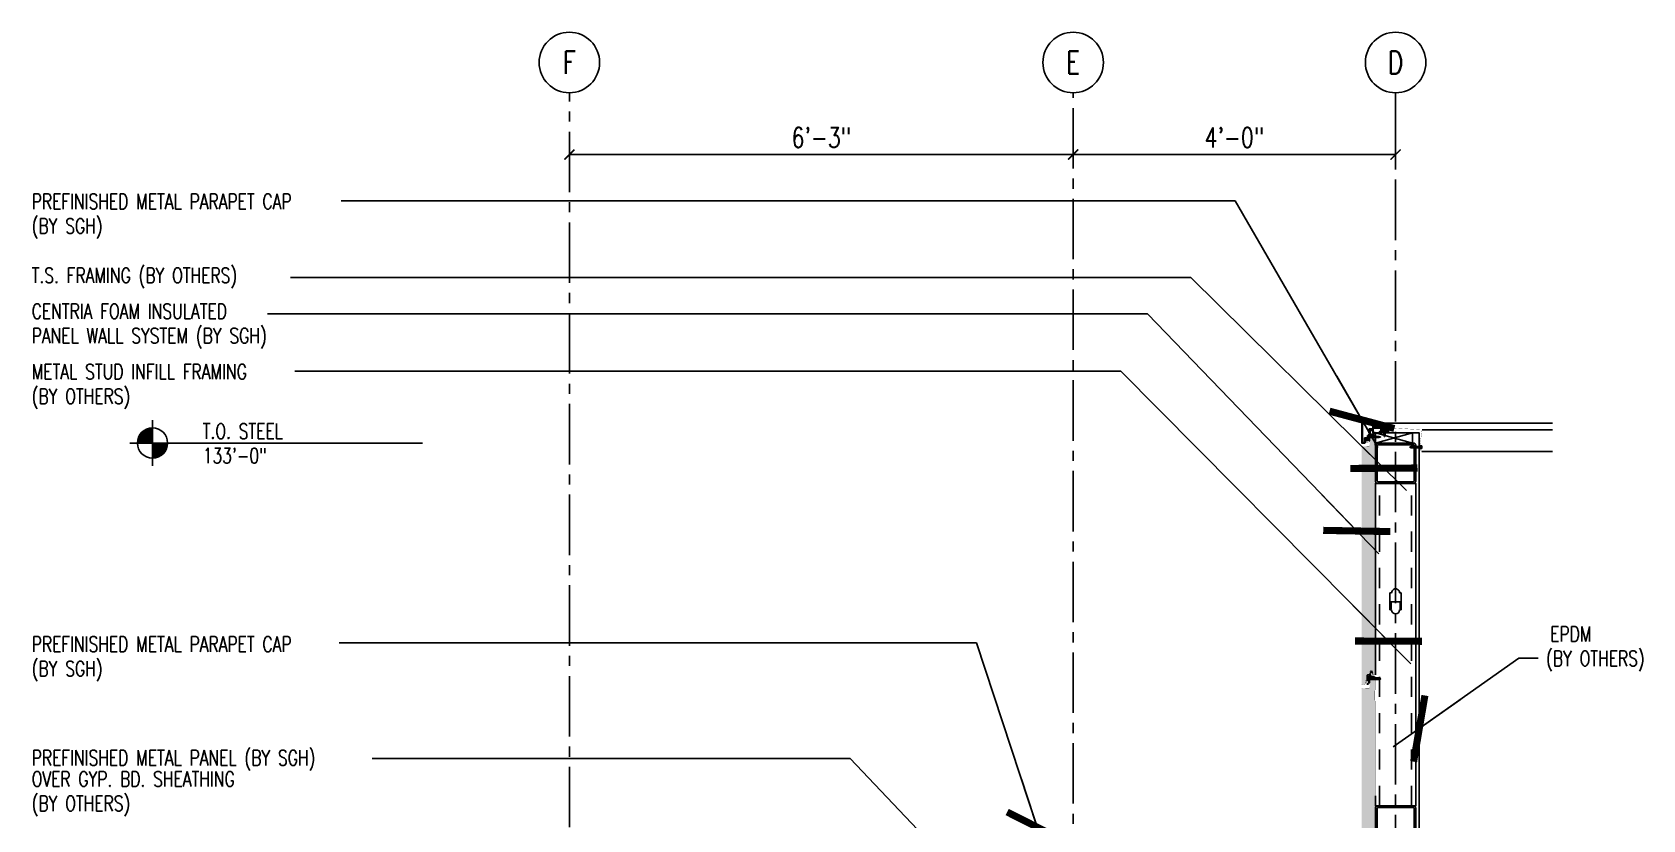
# Model space of a CAD drawing. Header units: inches. Extents: x 0 to 10293, y 0 to 4182.
# Drawn here: x 2339.8 to 2579.6, y 3664.5 to 3781.7 of the extents above; entities that cross this region are included whole.
import ezdxf
from ezdxf.enums import TextEntityAlignment as Align

# ---------------------------------------------------------------- set-up
doc = ezdxf.new("R2010")
doc.units = ezdxf.units.IN
doc.header["$LTSCALE"] = 48
doc.header["$MEASUREMENT"] = 0
doc.linetypes.add('CENTER2', pattern=[1.125, 0.75, -0.125, 0.125, -0.125])
doc.linetypes.add('HIDDEN3', pattern=[0.1125, 0.0625, -0.05])
for name, color, linetype in [('FINE', 3, 'Continuous'), ('HEAVY', 5, 'Continuous'), ('NONE', 7, 'Continuous'), ('PANEL', 1, 'Continuous'), ('XFINE', 1, 'Continuous'), ('XXFINE', 9, 'Continuous')]:
    doc.layers.add(name, color=color, linetype=linetype)
doc.styles.add('Arch-Dim', font='romans.shx', dxfattribs={"width": 0.75})
doc.styles.add('NOTATION', font='romans.shx', dxfattribs={"width": 0.75})
doc.styles.add('SIMPLEX', font='SIMPLEX.SHX')
doc.dimstyles.new('Aec-Arch-I-96', dxfattribs={"dimscale": 96, "dimtxt": 0.09375, "dimasz": 0.0625, "dimexe": 0.0625, "dimexo": 0.0625, "dimgap": 0.03125, "dimtad": 1, "dimdec": 4, "dimzin": 3, "dimdsep": 46, "dimlunit": 4, "dimtxsty": 'Arch-Dim', "dimblk": 'ARCHTICK', "dimcen": 0.09375, "dimazin": 2, "dimtfac": 0.75, "dimtdec": 4, "dimtix": 1, "dimtmove": 2, "dimatfit": 2, "dimfxl": 0, "dimtolj": 1, "dimtzin": 0, "dimarcsym": 0})
doc.dimstyles.new('AVANT$7', dxfattribs={"dimscale": 96, "dimtxt": 0.09375, "dimasz": 0.078125, "dimexe": 0.0625, "dimexo": 0.046875, "dimgap": 0.03125, "dimtad": 0, "dimdec": 3, "dimrnd": 0.125, "dimzin": 15, "dimdsep": 46, "dimlunit": 4, "dimtxsty": 'NOTATION', "dimblk1": 'AVATICK', "dimblk2": 'AVATICK', "dimsah": 1, "dimcen": 0.0625, "dimdle": 0.09375, "dimclrd": 256, "dimclre": 256, "dimclrt": 11, "dimaunit": 1, "dimadec": 0, "dimazin": 0, "dimtfac": 1.5, "dimtdec": 3, "dimtix": 1, "dimtmove": 1, "dimatfit": 3, "dimldrblk": 'AVATICK', "dimfxl": 0, "dimtvp": 1.25, "dimfrac": 2, "dimtolj": 1, "dimtzin": 15, "dimarcsym": 0})

# ---------------------------------------------------------------- blocks, each defined once
blk = doc.blocks.new('_ArchTick')
at = {"color": 0, "linetype": 'ByBlock', "const_width": 0.15}
blk.add_lwpolyline([(-0.5, -0.5), (0.5, 0.5)], dxfattribs=at)
blk = doc.blocks.new('*D115')
at = {"color": 0, "lineweight": -2}
for p, q in [((2542.8, 3761.31), (2542.8, 3765)), ((2494.8, 3763.5), (2542.8, 3763.5)), ((2494.8, 3762.42), (2494.8, 3762))]:
    blk.add_line(p, q, dxfattribs=at)
at = {"layer": 'Defpoints', "color": 0}
for p in [(2494.8, 3763.92), (2542.8, 3763.5), (2542.8, 3759.81)]:
    blk.add_point(p, dxfattribs=at)
at = {"color": 0, "lineweight": -2, "xscale": 1.5, "yscale": 1.5, "zscale": 1.5, "rotation": 180}
blk.add_blockref('_ArchTick', (2494.8, 3763.5), dxfattribs=at)
at = {"color": 0, "lineweight": -2, "xscale": 1.5, "yscale": 1.5, "zscale": 1.5}
blk.add_blockref('_ArchTick', (2542.8, 3763.5), dxfattribs=at)
at = {"color": 0, "insert": (2518.8, 3766.04), "char_height": 3, "attachment_point": 5, "style": 'Arch-Dim'}
blk.add_mtext('\\A1;4\'-0"', dxfattribs=at)
blk = doc.blocks.new('*D116')
at = {"color": 0, "lineweight": -2}
for p, q in [((2494.8, 3770.06), (2494.8, 3762)), ((2419.8, 3762.77), (2419.8, 3765)), ((2419.8, 3763.5), (2494.8, 3763.5))]:
    blk.add_line(p, q, dxfattribs=at)
at = {"layer": 'Defpoints', "color": 0}
for p in [(2494.8, 3771.56), (2494.8, 3763.5), (2419.8, 3761.27)]:
    blk.add_point(p, dxfattribs=at)
at = {"color": 0, "lineweight": -2, "xscale": 1.5, "yscale": 1.5, "zscale": 1.5, "rotation": 180}
blk.add_blockref('_ArchTick', (2419.8, 3763.5), dxfattribs=at)
at = {"color": 0, "lineweight": -2, "xscale": 1.5, "yscale": 1.5, "zscale": 1.5}
blk.add_blockref('_ArchTick', (2494.8, 3763.5), dxfattribs=at)
at = {"color": 0, "insert": (2457.3, 3766.04), "char_height": 3, "attachment_point": 5, "style": 'Arch-Dim'}
blk.add_mtext('\\A1;6\'-3"', dxfattribs=at)
blk = doc.blocks.new('2x6')
at = {"layer": 'HEAVY'}
for p, q in [((0.75, 5.5), (-0.75, 5.5)), ((-0.75, 5.5), (-0.75, 0)), ((0.75, 0), (0.75, 5.5)), ((-0.75, 0), (0.75, 0))]:
    blk.add_line(p, q, dxfattribs=at)
at = {"layer": 'XXFINE'}
for p, q in [((0.75, 5.5), (-0.75, 0)), ((-0.75, 5.5), (0.75, 0))]:
    blk.add_line(p, q, dxfattribs=at)
blk = doc.blocks.new('studknockout')
at = {"layer": 'FINE'}
blk.add_lwpolyline([(0.66, 0.7), (0.66, 1.82), (-0.68, 1.82), (-0.68, 0.7)], dxfattribs=at)
at = {"layer": 'XFINE'}
for p, q in [((-0.6, 3.12), (-0.84, 3.12)), ((-0.84, 3.12), (-0.84, 0.59)), ((0.83, 3.12), (0.6, 3.12)), ((0.83, 3.12), (0.83, 0.59)), ((-0.6, 0.59), (-0.84, 0.59)), ((0.83, 0.59), (0.6, 0.59))]:
    blk.add_line(p, q, dxfattribs=at)
for centre, start, end in [((0, 3.14), 357.9461, 182.0539), ((0, 0.6), 180.835, 359.165)]:
    blk.add_arc(centre, 0.598, start, end, dxfattribs=at)
blk = doc.blocks.new('A$C3CA05C21')
at = {"layer": 'PANEL', "const_width": 0.03}
blk.add_lwpolyline([(0.79, 0), (0.79, 1.1, 0.061321), (0.78, 1.15), (0.75, 1.29, -0.061321), (0.74, 1.34), (0.74, 2.6, -0.061321), (0.75, 2.64), (0.78, 2.78, 0.069532), (0.79, 2.84), (0.79, 4.69, 0.414214), (0.57, 4.9), (0.41, 4.9, -0.414214), (0.38, 4.94), (0.38, 5.31, 0.520517), (0.26, 5.4), (0.01, 5.31)], format="xyb", dxfattribs=at)
blk = doc.blocks.new('6Runner')
at = {"layer": 'HEAVY', "flags": 128}
blk.add_lwpolyline([(0, 1.5), (0, 0), (6, 0), (6, 1.5)], dxfattribs=at)
blk = doc.blocks.new('TS6x6x14')
at = {"layer": 'NONE', "color": 5, "linetype": 'Continuous', "flags": 128}
for points in [[(0, 3), (2.625, 3, -0.4142136), (3, 2.625), (3, -2.625, -0.4142136), (2.625, -3), (-2.625, -3, -0.4142136), (-3, -2.625), (-3, 2.625, -0.4142136), (-2.625, 3), (0, 3)], [(0, 2.75), (-2.625, 2.75, 0.4142136), (-2.75, 2.625), (-2.75, -2.625, 0.4142136), (-2.625, -2.75), (2.625, -2.75, 0.4142136), (2.75, -2.625), (2.75, 2.625, 0.4142136), (2.625, 2.75), (0, 2.75)]]:
    blk.add_lwpolyline(points, format="xyb", dxfattribs=at)
blk = doc.blocks.new('AVATICK')
blk.add_line((-1, 0), (0.631, 0))
at = {"const_width": 0.141}
blk.add_lwpolyline([(0.471, 0.471), (-0.471, -0.471)], dxfattribs=at)

msp = doc.modelspace()

# ---------------------------------------------------------------- hatches: boundary and pattern name
h = msp.add_hatch()
h.set_pattern_fill('AR-SAND', color=256, scale=0.25, style=0)
h.set_pattern_definition([(37.5, (2523.1737, 3673.65524), (-0.0157483, 0.481706), [0, -0.38, 0, -0.425, 0, -0.40625]), (7.5, (2523.1737, 3673.65524), (0.442444, 0.7055365), [0, -0.205, 0, -0.3425, 0, -0.13125]), (327.5, (2522.8662, 3673.65524), (0.7785355, 0.0014148), [0, -0.125, 0, -0.45, 0, -0.5875]), (317.5, (2522.8662, 3673.65524), (0.751532, 0.219419), [0, -0.0625, 0, -0.295, 0, -0.3375])])
h.paths.add_polyline_path([(2539.7542, 3717.07178), (2539.7542, 3718.14195, 0.061321355), (2539.74766, 3718.19507), (2539.70732, 3718.35641), (2539.70732, 3719.6651), (2539.74843, 3719.82952, 0.053119255), (2539.75376, 3719.87009), (2539.75376, 3721.38619), (2538.93912, 3721.38619), (2538.93912, 3720.85589), (2538.93912, 3720.20208, -0.404026226), (2538.8484, 3720.10814), (2537.87079, 3720.074, 0.404026226), (2537.75112, 3719.95008), (2537.75112, 3717.03996), (2537.75112, 3684.69821, 0.424426586), (2537.87943, 3684.57428), (2538.13143, 3684.58304, 0.404073765), (2538.25112, 3684.70697), (2538.25112, 3685.14932, -1), (2538.47012, 3685.14932), (2538.47012, 3684.99542, 0.199694813), (2538.5067, 3684.90747, 1.261623377), (2538.57632, 3684.92949), (2538.54512, 3684.98195), (2538.54512, 3685.12707), (2538.54512, 3685.97635, -0.414213562), (2538.63912, 3686.07035), (2538.86398, 3686.07035, 0.305086737), (2538.94126, 3686.18521), (2538.94126, 3686.63471), (2539.38126, 3686.63471), (2539.37876, 3686.63275), (2539.37876, 3686.24964, 0.001348218), (2539.38028, 3686.24988, 0.435128231), (2539.52301, 3686.07358, 0.431447291), (2539.75376, 3686.29121)])
h = msp.add_hatch()
h.set_pattern_fill('AR-SAND', color=256, scale=0.25, style=0)
h.set_pattern_definition([(37.5, (2523.1737, 3649.65524), (-0.0157483, 0.481706), [0, -0.38, 0, -0.425, 0, -0.40625]), (7.5, (2523.1737, 3649.65524), (0.442444, 0.705537), [0, -0.205, 0, -0.3425, 0, -0.13125]), (327.5, (2522.8662, 3649.65524), (0.7785355, 0.0014148), [0, -0.125, 0, -0.45, 0, -0.5875]), (317.5, (2522.8662, 3649.65524), (0.751532, 0.219419), [0, -0.0625, 0, -0.295, 0, -0.3375])])
h.paths.add_polyline_path([(2537.75112, 3660.69821, 0.424426586), (2537.87943, 3660.57428), (2538.13143, 3660.58304, 0.404073765), (2538.25112, 3660.70697), (2538.25112, 3661.14932, -1), (2538.47012, 3661.14932), (2538.47012, 3660.99542, 0.134971574), (2538.48755, 3660.93202), (2538.51187, 3660.89115, 1), (2538.57632, 3660.92949), (2538.54512, 3660.98195), (2538.54512, 3661.12707), (2538.54512, 3661.97635, -0.414213562), (2538.63912, 3662.07035), (2538.86398, 3662.07035, 0.305086737), (2538.94126, 3662.18521), (2538.94126, 3662.60371, -0.414213562), (2538.97226, 3662.63471), (2539.34776, 3662.63471, -0.414213562), (2539.37876, 3662.60371), (2539.37876, 3662.22821, 0.394037423), (2539.52301, 3662.07358, 0.43144458), (2539.75376, 3662.2912), (2539.7542, 3681.0436), (2539.7542, 3682.14195, 0.061321355), (2539.74766, 3682.19507), (2539.70732, 3682.35641), (2539.70732, 3683.6651), (2539.74843, 3683.82952, 0.053119255), (2539.75376, 3683.87009), (2539.75376, 3685.72998, 0.414213562), (2539.53576, 3685.94798), (2539.37854, 3685.94798, -0.414213562), (2539.34754, 3685.97898), (2539.34754, 3686.35493, 0.520516937), (2539.22274, 3686.44232), (2538.97915, 3686.35371, -0.127242377), (2538.96903, 3685.80311), (2538.93912, 3685.53678), (2538.93912, 3684.85589), (2538.93912, 3684.20208, -0.404026226), (2538.8484, 3684.10814), (2537.87079, 3684.074, 0.404026226), (2537.75112, 3683.95008), (2537.75112, 3681.03996)])

# ---------------------------------------------------------------- linework, layer by layer
at = {"linetype": 'CENTER2', "ltscale": 0.25}
for p, q in [((2419.80125, 3244.90563), (2419.80125, 3772.69385)), ((2494.80125, 3248.42272), (2494.80125, 3772.69385)), ((2542.80125, 3629.26791), (2542.80125, 3772.69385))]:
    msp.add_line(p, q, dxfattribs=at)
for p, q in [((2357.73516, 3723.95674), (2357.73516, 3717.20134)), ((2355.61214, 3721.32964), (2357.73516, 3721.32964)), ((2355.64769, 3721.42347), (2357.73516, 3721.42347)), ((2355.68814, 3721.51729), (2357.73516, 3721.51729)), ((2355.73381, 3721.61112), (2357.73516, 3721.61112)), ((2355.78505, 3721.70494), (2357.73516, 3721.70494)), ((2355.84231, 3721.79877), (2357.73516, 3721.79877)), ((2355.90618, 3721.89259), (2357.73516, 3721.89259)), ((2355.97735, 3721.98642), (2357.73516, 3721.98642)), ((2356.05677, 3722.08024), (2357.73516, 3722.08024)), ((2356.14567, 3722.17407), (2357.73516, 3722.17407)), ((2356.24574, 3722.26789), (2357.73516, 3722.26789)), ((2356.35942, 3722.36172), (2357.73516, 3722.36172)), ((2356.49043, 3722.45554), (2357.73516, 3722.45554)), ((2356.64501, 3722.54937), (2357.73516, 3722.54937)), ((2356.83522, 3722.64319), (2357.73516, 3722.64319)), ((2357.09193, 3722.73702), (2357.73516, 3722.73702)), ((2537.77054, 3723.54927), (2566.145, 3723.54927)), ((2539.0822, 3722.45031), (2539.27476, 3722.60107)), ((2539.08532, 3722.53213), (2539.17338, 3722.60107)), ((2539.09771, 3722.38308), (2539.37525, 3722.60037)), ((2539.27665, 3722.4438), (2539.40795, 3722.5466)), ((2539.33126, 3722.40718), (2539.4002, 3722.46115)), ((2539.3449, 3722.33848), (2539.41148, 3722.3906)), ((2539.3449, 3722.25911), (2539.40197, 3722.30379)), ((2539.36431, 3722.19492), (2539.40639, 3722.22787)), ((2540.3959, 3722.27922), (2541.79077, 3722.07904)), ((2541.79077, 3722.27922), (2540.3959, 3722.07904)), ((2545.80125, 3722.07904), (2546.30125, 3722.07904)), ((2546.74124, 3722.55738), (2566.145, 3722.55738)), ((2354.35746, 3720.57904), (2361.11286, 3720.57904)), ((2355.48532, 3720.67287), (2357.73516, 3720.67287)), ((2355.49119, 3720.76669), (2357.73516, 3720.76669)), ((2355.50102, 3720.86052), (2357.73516, 3720.86052)), ((2355.51486, 3720.95434), (2357.73516, 3720.95434)), ((2355.53277, 3721.04817), (2357.73516, 3721.04817)), ((2355.55487, 3721.14199), (2357.73516, 3721.14199)), ((2355.58127, 3721.23582), (2357.73516, 3721.23582)), ((2357.73516, 3720.57904), (2359.98696, 3720.57904)), ((2357.73516, 3720.57904), (2359.98696, 3720.57904)), ((2359.98501, 3720.48522), (2357.73516, 3720.48522)), ((2359.97913, 3720.39139), (2357.73516, 3720.39139)), ((2359.9693, 3720.29757), (2357.73516, 3720.29757)), ((2359.95547, 3720.20374), (2357.73516, 3720.20374)), ((2359.93755, 3720.10992), (2357.73516, 3720.10992)), ((2359.91546, 3720.01609), (2357.73516, 3720.01609)), ((2359.88905, 3719.92227), (2357.73516, 3719.92227)), ((2359.85818, 3719.82844), (2357.73516, 3719.82844)), ((2359.82264, 3719.73462), (2357.73516, 3719.73462)), ((2359.78218, 3719.64079), (2357.73516, 3719.64079)), ((2359.73652, 3719.54697), (2357.73516, 3719.54697)), ((2359.68528, 3719.45314), (2357.73516, 3719.45314)), ((2359.62801, 3719.35932), (2357.73516, 3719.35932)), ((2359.56415, 3719.26549), (2357.73516, 3719.26549)), ((2359.49297, 3719.17167), (2357.73516, 3719.17167)), ((2359.41355, 3719.07784), (2357.73516, 3719.07784)), ((2359.32466, 3718.98402), (2357.73516, 3718.98402)), ((2361.11286, 3720.57904), (2397.92779, 3720.57904)), ((2546.70193, 3719.34196), (2566.145, 3719.34196)), ((2359.22459, 3718.89019), (2357.73516, 3718.89019)), ((2359.11091, 3718.79637), (2357.73516, 3718.79637)), ((2358.97989, 3718.70254), (2357.73516, 3718.70254)), ((2358.82531, 3718.60872), (2357.73516, 3718.60872)), ((2358.6351, 3718.51489), (2357.73516, 3718.51489)), ((2358.37839, 3718.42107), (2357.73516, 3718.42107)), ((2539.80125, 3686.09451), (2539.80125, 3713.07904)), ((2545.80125, 3668.09451), (2545.80125, 3713.07904)), ((2546.30125, 3678.59451), (2546.30125, 3710.07908)), ((2538.62436, 3685.66019), (2538.62436, 3685.35344)), ((2538.6526, 3685.71132), (2538.81436, 3685.71132)), ((2538.6526, 3685.60907), (2538.81436, 3685.60907)), ((2538.6526, 3685.40457), (2538.81436, 3685.40457)), ((2538.81436, 3685.71132), (2538.81436, 3685.30232)), ((2539.0822, 3686.47995), (2539.27476, 3686.63071)), ((2539.08532, 3686.56177), (2539.17338, 3686.63071)), ((2539.09771, 3686.41272), (2539.36584, 3686.62264)), ((2539.23704, 3686.44242), (2539.37615, 3686.55134)), ((2539.31614, 3686.42497), (2539.39405, 3686.48597)), ((2539.3449, 3686.36812), (2539.39405, 3686.40659)), ((2539.3449, 3686.28874), (2539.3936, 3686.32687)), ((2538.50594, 3684.73564), (2538.75597, 3684.74456)), ((2538.50594, 3684.73564), (2538.75597, 3684.74456)), ((2538.75697, 3684.71481), (2538.50693, 3684.70622)), ((2538.75697, 3684.71481), (2538.50693, 3684.70622)), ((2538.6526, 3685.30232), (2538.81436, 3685.30232))]:
    msp.add_line(p, q)
at = {"linetype": 'Continuous'}
for p, q in [((2538.61102, 3721.6321), (2538.61102, 3721.32535)), ((2538.63925, 3721.68323), (2538.80102, 3721.68323)), ((2538.63925, 3721.58098), (2538.80102, 3721.58098)), ((2538.63925, 3721.37648), (2538.80102, 3721.37648)), ((2538.80102, 3721.68323), (2538.80102, 3721.27423)), ((2538.80102, 3721.57119), (2540.3535, 3721.57119)), ((2538.80102, 3721.38619), (2540.35349, 3721.38619)), ((2538.82547, 3721.83995), (2538.82547, 3720.91289)), ((2538.90347, 3720.91289), (2538.90347, 3721.83995)), ((2538.94266, 3721.86985), (2539.68548, 3721.66647)), ((2538.96326, 3721.94508), (2539.70608, 3721.7417)), ((2539.68548, 3721.66647), (2539.70608, 3721.7417)), ((2540.54108, 3721.46394), (2540.35349, 3721.38619)), ((2540.54108, 3721.49351), (2540.3535, 3721.57119)), ((2540.85792, 3722.46302), (2540.85792, 3722.48345)), ((2541.44854, 3722.48345), (2540.85792, 3722.48345)), ((2541.44854, 3722.46302), (2540.85792, 3722.46302)), ((2540.87711, 3722.44683), (2540.87711, 3722.46302)), ((2541.42942, 3722.44683), (2540.87711, 3722.44683)), ((2540.94876, 3722.69328), (2540.94876, 3722.53152)), ((2540.94876, 3722.53152), (2541.35776, 3722.53152)), ((2541.30664, 3722.72152), (2540.99989, 3722.72152)), ((2541.05101, 3722.69328), (2541.05101, 3722.53152)), ((2541.06073, 3722.44683), (2541.06073, 3721.72904)), ((2541.13848, 3721.54145), (2541.06073, 3721.72904)), ((2541.16804, 3721.54145), (2541.24573, 3721.72903)), ((2541.24573, 3722.44683), (2541.24573, 3721.72903)), ((2541.25551, 3722.69328), (2541.25551, 3722.53152)), ((2541.35776, 3722.69328), (2541.35776, 3722.53152)), ((2541.42942, 3722.44683), (2541.42942, 3722.46302)), ((2541.44854, 3722.46302), (2541.44854, 3722.48345)), ((2538.63925, 3721.27423), (2538.80102, 3721.27423)), ((2538.82547, 3720.91289), (2538.90347, 3720.91289)), ((2544.94376, 3719.98032), (2545.13135, 3720.05807)), ((2544.94376, 3719.95075), (2545.13134, 3719.87307)), ((2546.44504, 3719.87307), (2545.13134, 3719.87307)), ((2546.44504, 3720.05807), (2545.13135, 3720.05807)), ((2546.44504, 3720.24169), (2546.46122, 3720.24169)), ((2546.44504, 3719.68938), (2546.44504, 3720.24169)), ((2546.44504, 3719.68938), (2546.46122, 3719.68938)), ((2546.46122, 3720.26088), (2546.48166, 3720.26088)), ((2546.46122, 3719.67025), (2546.46122, 3720.26088)), ((2546.46122, 3719.67025), (2546.48166, 3719.67025)), ((2546.48166, 3719.67025), (2546.48166, 3720.26088)), ((2546.52972, 3720.17004), (2546.52972, 3719.76104)), ((2546.69149, 3720.17004), (2546.52972, 3720.17004)), ((2546.69149, 3720.06779), (2546.52972, 3720.06779)), ((2546.69149, 3719.86329), (2546.52972, 3719.86329)), ((2546.69149, 3719.76104), (2546.52972, 3719.76104)), ((2546.71972, 3719.81216), (2546.71972, 3720.11891)), ((2538.54512, 3685.12707), (2538.54512, 3685.97635)), ((2538.86398, 3686.07035), (2538.63912, 3686.07035)), ((2538.81436, 3685.62682), (2538.82547, 3685.62682)), ((2538.81436, 3685.38682), (2538.82547, 3685.38682)), ((2538.82547, 3685.83995), (2538.82547, 3684.91289)), ((2538.90347, 3684.91289), (2538.90347, 3685.83995)), ((2538.90347, 3685.62682), (2540.40882, 3685.62682)), ((2538.90347, 3685.38682), (2540.40881, 3685.38682)), ((2538.94266, 3685.86985), (2539.68548, 3685.66647)), ((2538.96326, 3685.94508), (2539.70608, 3685.7417)), ((2539.68548, 3685.66647), (2539.70608, 3685.7417)), ((2540.62315, 3685.50682), (2540.40881, 3685.38682)), ((2540.62315, 3685.50682), (2540.40882, 3685.62682)), ((2538.82547, 3684.91289), (2538.90347, 3684.91289))]:
    msp.add_line(p, q, dxfattribs=at)
at = {"linetype": 'HIDDEN3'}
for p, q in [((2540.42625, 3666.59451), (2540.42625, 3714.57904)), ((2545.17625, 3666.59451), (2545.17625, 3714.57904))]:
    msp.add_line(p, q, dxfattribs=at)
at = {"linetype": 'Continuous'}
msp.add_lwpolyline([(2537.89303, 3723.43655), (2539.39281, 3723.35126, -0.397670741), (2539.4079, 3723.33528), (2539.4079, 3722.69467, -0.414213562), (2539.3919, 3722.67867), (2538.85535, 3722.67867, 0.414213562), (2538.83935, 3722.66267), (2538.83935, 3722.08657, 0.414213562), (2538.85535, 3722.07057), (2538.90135, 3722.07057, 0.414213562), (2538.91735, 3722.08657), (2538.91735, 3722.58467, -0.414213562), (2538.93335, 3722.60067), (2539.3919, 3722.60067, -0.414213562), (2539.4079, 3722.58467), (2539.4079, 3722.08657, 0.414213562), (2539.4239, 3722.07057), (2539.73512, 3722.07057, 0.414213562), (2539.75112, 3722.08657), (2539.75112, 3722.13257, 0.414213562), (2539.73512, 3722.14857), (2539.5019, 3722.14857, -0.414213562), (2539.4859, 3722.16457), (2539.4859, 3722.79204, -0.430952185), (2539.50281, 3722.80802), (2540.58081, 3722.74671, -0.397670741), (2540.5959, 3722.73074), (2540.5959, 3722.33582, 0.414213562), (2540.6119, 3722.31982), (2541.5799, 3722.31982, 0.414213562), (2541.5959, 3722.33582), (2541.5959, 3722.42882, 0.414213562), (2541.5799, 3722.44482), (2540.7369, 3722.44482, -0.414213562), (2540.7209, 3722.46082), (2540.7209, 3722.84883, 0.397670741), (2540.70581, 3722.8648), (2539.54799, 3722.93065, -0.397670741), (2539.5329, 3722.94662), (2539.5329, 3723.32636, -0.430952185), (2539.54981, 3723.34233), (2540.50098, 3723.28824, -0.087488664), (2540.50639, 3723.28696), (2540.71885, 3723.19566, 0.414213562), (2540.73987, 3723.20404), (2540.77659, 3723.28949, 0.414213562), (2540.7682, 3723.31051), (2540.53549, 3723.41051, 0.087488664), (2540.53009, 3723.41178), (2537.81664, 3723.5661, 0.430952185), (2537.75112, 3723.5042), (2537.75112, 3720.58582, 0.414213562), (2537.76712, 3720.56982), (2538.23512, 3720.56982, 0.414213562), (2538.25112, 3720.58582), (2538.25112, 3721.24132, -0.414213562), (2538.26712, 3721.25732), (2538.45312, 3721.25732, -0.414213562), (2538.46912, 3721.24132), (2538.46912, 3720.89882, 0.414213562), (2538.48512, 3720.88282), (2538.53112, 3720.88282, 0.414213562), (2538.54712, 3720.89882), (2538.54712, 3721.31932, 0.414213562), (2538.53112, 3721.33532), (2538.18912, 3721.33532, 0.414213562), (2538.17312, 3721.31932), (2538.17312, 3720.66382, -0.414213562), (2538.15712, 3720.64782), (2537.89212, 3720.64782, -0.414213562), (2537.87612, 3720.66382), (2537.87612, 3723.42058, -0.430952185)], format="xyb", close=True, dxfattribs=at)
for points, const_width in [([(2538.3753, 3720.87841), (2538.40514, 3721.08123, 1.075844136), (2538.31562, 3721.08778), (2538.31562, 3720.84285, 0.424411955), (2538.44392, 3720.71893), (2538.81942, 3720.73196, 0.404088187), (2538.93912, 3720.85589), (2538.93912, 3721.77478, -1.057535253), (2538.96903, 3721.77311), (2538.93912, 3721.50678)], 0.045), ([(2538.93912, 3720.85589), (2538.93912, 3720.20208, -0.404026226), (2538.8484, 3720.10814), (2537.87079, 3720.074, 0.404026226), (2537.75112, 3719.95008), (2537.75112, 3717.03996)], 0.031), ([(2538.75667, 3684.72978), (2538.81942, 3684.73196, 0.404088187), (2538.93912, 3684.85589), (2538.93912, 3685.80478, -1.057535253), (2538.96903, 3685.80311), (2538.93912, 3685.53678)], 0.03), ([(2538.75667, 3684.72978), (2538.81942, 3684.73196, 0.404088187), (2538.93912, 3684.85589), (2538.93912, 3685.80478, -1.057535253), (2538.96903, 3685.80311), (2538.93912, 3685.53678)], 0.03), ([(2538.93912, 3684.85589), (2538.93912, 3684.20208, -0.404026226), (2538.8484, 3684.10814), (2537.87079, 3684.074, 0.404026226), (2537.75112, 3683.95008), (2537.75112, 3681.03996)], 0.031), ([(2538.3753, 3684.87841), (2538.40514, 3685.08123, 1.075844136), (2538.31562, 3685.08778), (2538.31562, 3684.84285, 0.424411955), (2538.44392, 3684.71893), (2538.50667, 3684.72111)], 0.03), ([(2538.3753, 3684.87841), (2538.40514, 3685.08123, 1.075844136), (2538.31562, 3685.08778), (2538.31562, 3684.84285, 0.424411955), (2538.44392, 3684.71893), (2538.50667, 3684.72111)], 0.03)]:
    msp.add_lwpolyline(points, format="xyb", dxfattribs=dict(const_width=const_width))
at = {"const_width": 0.03}
msp.add_lwpolyline([(2539.83835, 3723.29197), (2539.55446, 3722.96609), (2546.74124, 3722.55738), (2546.34838, 3719.69551), (2546.70193, 3719.34196)], dxfattribs=at)
at = {"flags": 128}
msp.add_lwpolyline([(2546.32651, 3660.62505), (2546.32651, 3722.07904), (2539.77894, 3722.08889), (2539.77894, 3720.25127)], dxfattribs=at)
for points in [[(2540.15358, 3722.93599), (2540.16163, 3722.93559), (2540.1696, 3722.93518), (2540.17756, 3722.93478), (2540.18553, 3722.93444), (2540.19358, 3722.93418), (2540.20175, 3722.93403), (2540.21008, 3722.93403), (2540.21863, 3722.93422), (2540.22743, 3722.93462), (2540.23646, 3722.9353), (2540.24571, 3722.93631), (2540.25515, 3722.93771), (2540.26476, 3722.93956), (2540.27451, 3722.94193), (2540.28438, 3722.94487), (2540.29435, 3722.94844), (2540.30437, 3722.95268), (2540.31433, 3722.95757), (2540.32411, 3722.96306), (2540.33357, 3722.9691), (2540.3426, 3722.97566), (2540.35105, 3722.98269), (2540.35881, 3722.99014), (2540.36575, 3722.99796), (2540.37177, 3723.00612), (2540.37694, 3723.01458), (2540.38137, 3723.02331), (2540.38515, 3723.03228), (2540.38841, 3723.04145), (2540.39122, 3723.05078), (2540.39372, 3723.06026), (2540.39598, 3723.06983), (2540.39811, 3723.07949), (2540.40011, 3723.08919), (2540.40196, 3723.09892), (2540.40364, 3723.10866), (2540.40514, 3723.11839), (2540.40645, 3723.12808), (2540.40756, 3723.13773), (2540.40844, 3723.14729), (2540.40908, 3723.15675), (2540.40952, 3723.16599), (2540.40977, 3723.1749), (2540.40986, 3723.18336), (2540.40983, 3723.19124), (2540.40969, 3723.19844), (2540.40947, 3723.20482), (2540.4092, 3723.21028), (2540.40889, 3723.21474), (2540.40853, 3723.21836), (2540.40807, 3723.22134), (2540.40748, 3723.2239), (2540.40673, 3723.22622), (2540.40577, 3723.22853), (2540.40457, 3723.23102), (2540.4031, 3723.2339), (2540.40132, 3723.23732), (2540.39919, 3723.24122), (2540.39669, 3723.24549), (2540.39376, 3723.25002), (2540.39038, 3723.25469), (2540.38652, 3723.2594), (2540.38213, 3723.26401), (2540.37718, 3723.26843), (2540.37163, 3723.27257), (2540.36542, 3723.2764), (2540.35847, 3723.27993), (2540.35072, 3723.28316), (2540.34211, 3723.28612), (2540.33255, 3723.28879), (2540.32199, 3723.29119), (2540.31036, 3723.29332), (2540.29762, 3723.2952), (2540.28391, 3723.29685), (2540.2694, 3723.29831), (2540.25426, 3723.29961), (2540.23868, 3723.30079), (2540.22281, 3723.30189), (2540.20684, 3723.30295), (2540.19093, 3723.30399), (2540.17525, 3723.30504), (2540.15988, 3723.30604), (2540.14493, 3723.30692), (2540.13046, 3723.30761), (2540.11656, 3723.30804), (2540.10332, 3723.30813), (2540.09081, 3723.30782), (2540.07913, 3723.30704), (2540.06832, 3723.30572), (2540.05831, 3723.3039), (2540.04898, 3723.30162), (2540.04022, 3723.29891), (2540.03193, 3723.29582), (2540.024, 3723.29239), (2540.0163, 3723.28867), (2540.00875, 3723.28469), (2540.00123, 3723.28048), (2539.99376, 3723.27605), (2539.98634, 3723.27137), (2539.97898, 3723.26643), (2539.97172, 3723.26122), (2539.96455, 3723.25572), (2539.95749, 3723.24992), (2539.95056, 3723.2438), (2539.94378, 3723.23734), (2539.93722, 3723.23049), (2539.93094, 3723.2232), (2539.92502, 3723.21542), (2539.91953, 3723.20709), (2539.91454, 3723.19816), (2539.91012, 3723.18857), (2539.90635, 3723.17828), (2539.90328, 3723.16726), (2539.90094, 3723.15563), (2539.89936, 3723.14356), (2539.89856, 3723.1312), (2539.89856, 3723.11871), (2539.89938, 3723.10624), (2539.90103, 3723.09396), (2539.90355, 3723.08202), (2539.90693, 3723.07056), (2539.91113, 3723.05959), (2539.91607, 3723.04912), (2539.92169, 3723.03914), (2539.92791, 3723.02964), (2539.93467, 3723.02063), (2539.94191, 3723.0121), (2539.94954, 3723.00406), (2539.95751, 3722.99649), (2539.96576, 3722.9894), (2539.97424, 3722.9828), (2539.98289, 3722.97669), (2539.99166, 3722.97109), (2540.0005, 3722.96599), (2540.00934, 3722.9614), (2540.01815, 3722.95733), (2540.02687, 3722.95377), (2540.03551, 3722.9507), (2540.04408, 3722.94807), (2540.05261, 3722.94584), (2540.0611, 3722.94396), (2540.06957, 3722.9424), (2540.07803, 3722.94111), (2540.0865, 3722.94006), (2540.09499, 3722.9392), (2540.10348, 3722.93849), (2540.11197, 3722.93792), (2540.12042, 3722.93745), (2540.12883, 3722.93706), (2540.13717, 3722.9367), (2540.14542, 3722.93636)], [(2540.3959, 3722.07904), (2541.79077, 3722.07904), (2541.79077, 3722.27922), (2540.3959, 3722.27922)]]:
    msp.add_lwpolyline(points, close=True)
at = {"linetype": 'Continuous', "const_width": 0.03}
for points in [[(2538.54512, 3685.12707), (2538.54512, 3684.99542, 0.134971574), (2538.55201, 3684.97037), (2538.57632, 3684.92949, -1), (2538.51187, 3684.89115), (2538.48755, 3684.93202, -0.134971574), (2538.47012, 3684.99542), (2538.47012, 3685.14932, 1), (2538.25112, 3685.14932), (2538.25112, 3684.70697, -0.404073765), (2538.13143, 3684.58304), (2537.87943, 3684.57428, -0.424426586), (2537.75112, 3684.69821), (2537.75112, 3717.09937)], [(2538.54512, 3661.12707), (2538.54512, 3660.99542, 0.134971574), (2538.55201, 3660.97037), (2538.57632, 3660.92949, -1), (2538.51187, 3660.89115), (2538.48755, 3660.93202, -0.134971574), (2538.47012, 3660.99542), (2538.47012, 3661.14932, 1), (2538.25112, 3661.14932), (2538.25112, 3660.70697, -0.404073765), (2538.13143, 3660.58304), (2537.87943, 3660.57428, -0.424426586), (2537.75112, 3660.69821), (2537.75112, 3683.95008)]]:
    msp.add_lwpolyline(points, format="xyb", dxfattribs=at)
at = {"color": 1, "linetype": 'Continuous', "const_width": 0.03}
for points in [[(2538.72251, 3686.06121), (2538.81726, 3686.06121, 0.414213562), (2538.94126, 3686.18521), (2538.94126, 3686.60371, -0.414213562), (2538.97226, 3686.63471), (2539.34776, 3686.63471, -0.414213562), (2539.37876, 3686.60371), (2539.37876, 3686.22821, 0.414213562), (2539.53376, 3686.07321), (2539.53576, 3686.07321, 0.414213562), (2539.75376, 3686.29121), (2539.7542, 3717.07178)], [(2538.72251, 3662.06121), (2538.81726, 3662.06121, 0.414213562), (2538.94126, 3662.18521), (2538.94126, 3662.60371, -0.414213562), (2538.97226, 3662.63471), (2539.34776, 3662.63471, -0.414213562), (2539.37876, 3662.60371), (2539.37876, 3662.22821, 0.414213562), (2539.53376, 3662.07321), (2539.53576, 3662.07321, 0.414213562), (2539.75376, 3662.29121), (2539.7542, 3681.0436)]]:
    msp.add_lwpolyline(points, format="xyb", dxfattribs=at)
at = {"linetype": 'Continuous'}
for centre in [(2419.80125, 3777.19745), (2494.80125, 3777.19745), (2542.80125, 3777.19745)]:
    msp.add_circle(centre, 4.5036, dxfattribs=at)
for centre, radius in [((2357.73516, 3720.57904), 2.2518), ((2540.02494, 3723.10848), 0.01541), ((2540.03056, 3722.99275), 0.01541), ((2540.05935, 3723.22781), 0.01541), ((2540.1241, 3723.01746), 0.01541), ((2540.19898, 3723.28242), 0.01541), ((2540.21112, 3723.17118), 0.01541), ((2540.24944, 3722.9733), 0.01541), ((2540.26171, 3723.07005), 0.01541), ((2540.30881, 3723.2413), 0.01541)]:
    msp.add_circle(centre, radius)
for centre, radius, start, end in [((2538.67142, 3721.6321), 0.0604, 122.1802017, 237.8197983), ((2538.81028, 3721.47873), 0.19927, 149.1274087, 210.8725913), ((2538.67142, 3721.32535), 0.0604, 122.1802017, 237.8197983), ((2538.93447, 3721.83995), 0.109, 74.6881323, 180), ((2538.93447, 3721.83995), 0.031, 74.6881323, 180), ((2540.53499, 3721.47871), 0.016, 292.5, 67.5), ((2541.15323, 3721.60023), 0.93128, 71.5121699, 108.4878301), ((2540.99989, 3722.66111), 0.0604, 32.1802017, 147.8197983), ((2541.15326, 3722.52225), 0.19927, 59.1274087, 120.8725913), ((2541.15325, 3721.54755), 0.016, 202.5, 337.5), ((2541.30664, 3722.66111), 0.0604, 32.1802017, 147.8197983), ((2544.94986, 3719.96555), 0.016, 112.5, 247.5), ((2545.59844, 3719.96557), 0.93128, 341.5121699, 18.4878301), ((2546.65932, 3720.11891), 0.0604, 302.1802017, 57.8197983), ((2546.52046, 3719.96554), 0.19927, 329.1274087, 30.8725913), ((2546.65932, 3719.81216), 0.0604, 302.1802017, 57.8197983), ((2538.63912, 3685.97635), 0.094, 90, 180), ((2538.93447, 3685.83995), 0.109, 74.6881323, 180), ((2538.93447, 3685.83995), 0.031, 74.6881323, 180)]:
    msp.add_arc(centre, radius, start, end, dxfattribs=at)
for centre, radius, start, end in [((2537.8098, 3722.08379), 1.20014, 344.99684, 12.7481439), ((2537.90981, 3722.09797), 1.0995, 344.4438227, 13.1771829), ((2539.36614, 3722.48045), 0.28554, 155.0117668, 198.3863723), ((2539.36614, 3722.48045), 0.28554, 265.734793, 278.3154736), ((2540.71671, 3722.99184), 0.32621, 121.5299475, 193.072018), ((2540.75357, 3722.99355), 0.29882, 121.6074255, 195.3820851), ((2540.81002, 3722.96251), 0.29098, 118.9766058, 190.201105), ((2540.90201, 3722.9189), 0.32603, 122.2559398, 181.6959697), ((2538.68477, 3685.66019), 0.0604, 122.1802017, 237.8197983), ((2538.82363, 3685.50682), 0.19927, 149.1274087, 210.8725913), ((2538.68477, 3685.35344), 0.0604, 122.1802017, 237.8197983), ((2537.90981, 3686.09797), 1.0995, 344.4438227, 13.1771829), ((2537.90981, 3686.09797), 1.0995, 344.4438227, 13.1771829), ((2539.36614, 3686.51009), 0.28554, 155.0117668, 203.6255674), ((2539.33604, 3686.53197), 0.28554, 272.0898357, 281.6573983)]:
    msp.add_arc(centre, radius, start, end)
at = {"color": 6}
msp.add_arc((2539.5489, 3722.94662), 0.016, 180, 266.745073, dxfattribs=at)

# ---------------------------------------------------------------- block references
for name, p in [('A$C3CA05C21', (2538.96579, 3717.0436)), ('TS6x6x14', (2542.80125, 3717.57904)), ('studknockout', (2542.80125, 3695.14925)), ('A$C3CA05C21', (2538.96579, 3681.0436)), ('6Runner', (2539.80125, 3666.59451)), ('TS6x6x14', (2542.80125, 3663.59451))]:
    msp.add_blockref(name, p)
at = {"rotation": 90}
msp.add_blockref('2x6', (2545.30125, 3721.32904), dxfattribs=at)
at = {"xscale": -1, "rotation": 180}
msp.add_blockref('6Runner', (2539.80125, 3714.57904), dxfattribs=at)

# ---------------------------------------------------------------- texts
at = {"linetype": 'Continuous', "style": 'SIMPLEX', "width": 0.75}
for s, p in [('F', (2419.80125, 3777.19745)), ('E', (2494.80125, 3777.19745)), ('D', (2542.80125, 3777.19745))]:
    msp.add_text(s, height=3.3777, dxfattribs=at).set_placement(p, align=Align.MIDDLE)
at = {"style": 'NOTATION', "width": 0.75}
for s, p in [('PREFINISHED METAL PARAPET CAP', (2339.75564, 3755.39227)), ('(BY SGH)', (2339.75564, 3751.74941)), ('T.S. FRAMING (BY OTHERS)', (2339.75564, 3744.38969)), ('CENTRIA FOAM INSULATED', (2339.75564, 3739.06072)), ('PANEL WALL SYSTEM (BY SGH)', (2339.75564, 3735.41786)), ('METAL STUD INFILL FRAMING', (2339.75564, 3730.05638)), ('(BY OTHERS)', (2339.75564, 3726.41352)), ('T.O. STEEL', (2365.22003, 3721.21626)), ('133\'-0"', (2365.22003, 3717.5734)), ('EPDM', (2565.83178, 3691.03763)), ('PREFINISHED METAL PARAPET CAP', (2339.75564, 3689.52576)), ('(BY SGH)', (2339.75564, 3685.88291)), ('(BY OTHERS)', (2565.21121, 3687.39477)), ('PREFINISHED METAL PANEL (BY SGH)', (2339.75564, 3672.61398)), ('OVER GYP. BD. SHEATHING', (2339.75564, 3669.46702)), ('(BY OTHERS)', (2339.75564, 3665.82416))]:
    msp.add_text(s, height=2.25, dxfattribs=at).set_placement(p)

# ---------------------------------------------------------------- dimensions: what is measured, and where the dimension line sits
for base, p1, p2, picture, middle in [((2494.80125, 3763.49935), (2419.80125, 3761.27399), (2494.80125, 3771.55526), '*D116', (2457.30125, 3766.03507)), ((2542.80125, 3763.49935), (2494.80125, 3763.92372), (2542.80125, 3759.8144), '*D115', (2518.80125, 3766.03507))]:
    dim = msp.add_linear_dim(base=base, p1=p1, p2=p2, dimstyle='Aec-Arch-I-96', override={"dimscale": 24, "dimtxt": 0.125})
    dim.commit()
    dim.dimension.update_dxf_attribs({"geometry": picture, "text_midpoint": middle})

# ---------------------------------------------------------------- leaders
for points in [[(2537.78785, 3724.02626), (2518.93748, 3756.63522), (2385.83086, 3756.63522)], [(2541.06762, 3716.82905), (2512.31635, 3745.21934), (2378.26958, 3745.21934)], [(2537.01844, 3707.4926), (2505.85764, 3739.79093), (2374.87968, 3739.79093)], [(2541.74009, 3691.09952), (2501.90401, 3731.2614), (2378.93173, 3731.2614)], [(2489.43358, 3663.42498), (2480.42716, 3690.8352), (2385.51334, 3690.8352)], [(2546.32651, 3678.09277), (2561.1255, 3688.58137), (2564.00316, 3688.58137)], [(2489.37349, 3644.47526), (2461.59283, 3673.62998), (2390.44209, 3673.62998)]]:
    msp.add_leader(points, dimstyle='AVANT$7')

doc.saveas('drawing.dxf')
